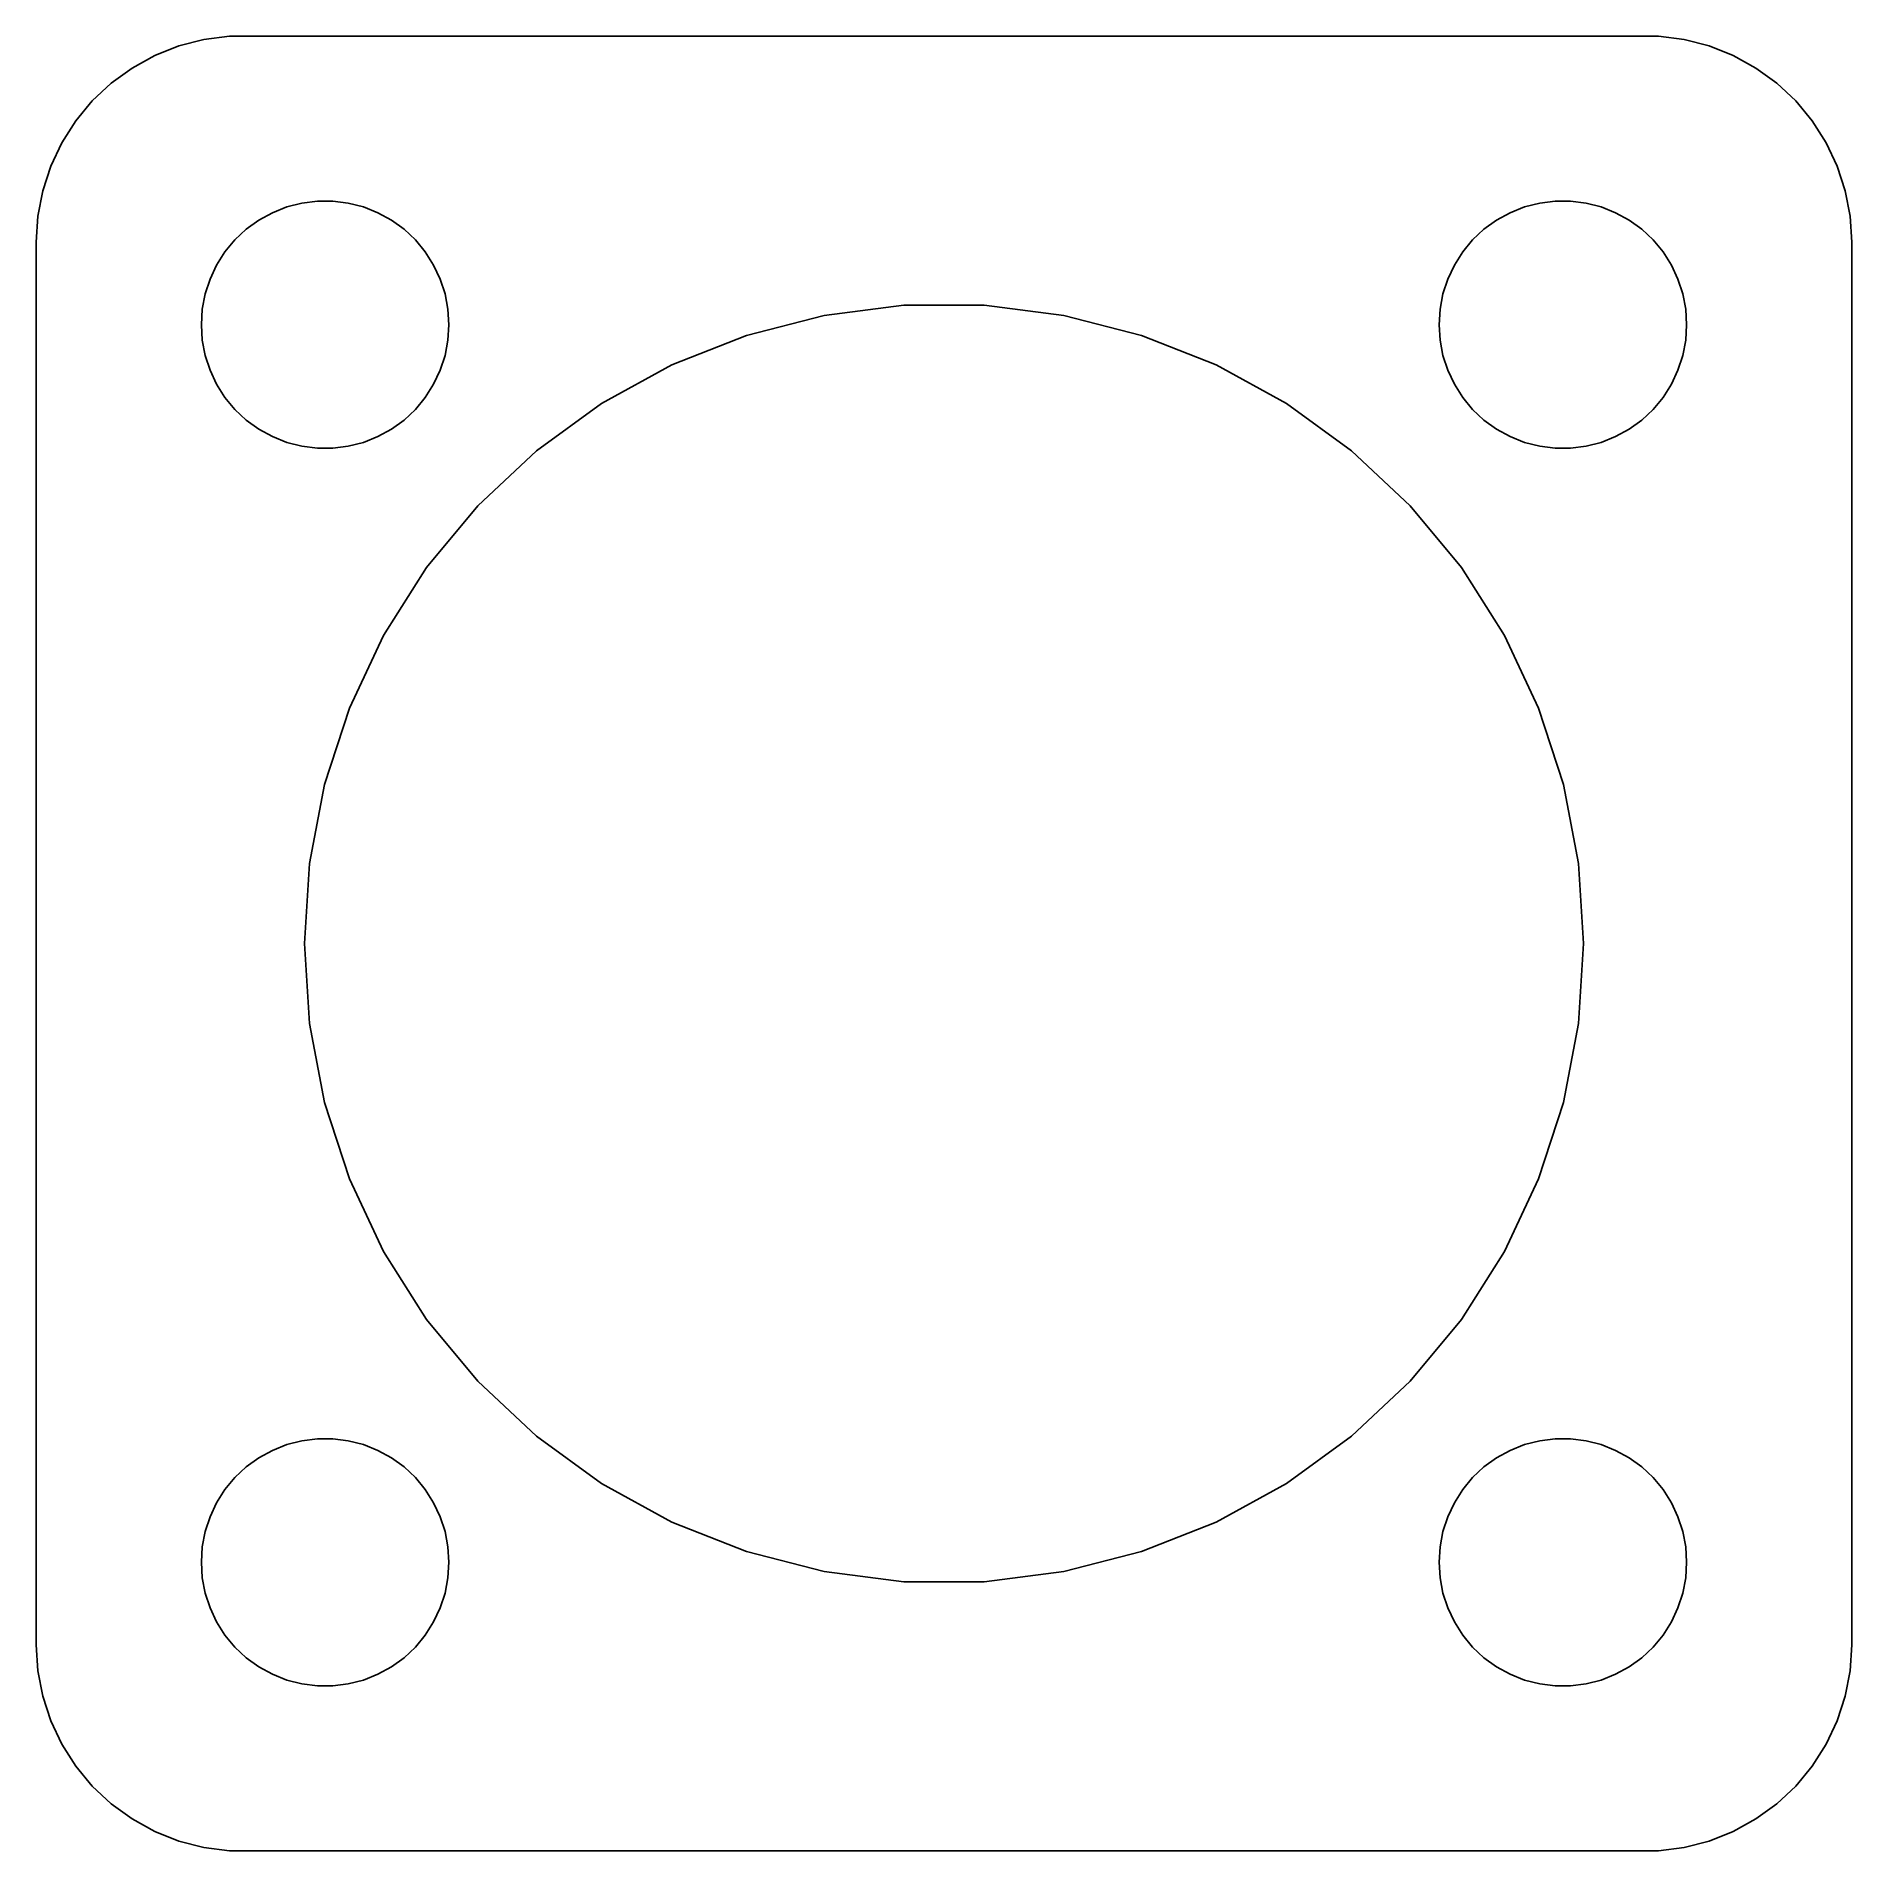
# Model space of a CAD drawing. Header units: metres. Extents: x -22 to 22, y -22 to 22.
import ezdxf

# ---------------------------------------------------------------- set-up
doc = ezdxf.new("R2010")
doc.units = ezdxf.units.M

msp = doc.modelspace()

# ---------------------------------------------------------------- linework, layer by layer
for p, q in [((-18.5451, 21.7553), (-19.1289, 21.5241)), ((-17.9369, 21.9114), (-18.5451, 21.7553)), ((-17.3139, 21.9901), (-17.9369, 21.9114)), ((17.3139, 21.9901), (-17.3139, 21.9901)), ((17.9369, 21.9114), (17.3139, 21.9901)), ((18.5451, 21.7553), (17.9369, 21.9114)), ((19.1289, 21.5241), (18.5451, 21.7553)), ((-19.6791, 21.2216), (-20.1871, 20.8526)), ((-19.1289, 21.5241), (-19.6791, 21.2216)), ((19.6791, 21.2216), (19.1289, 21.5241)), ((20.1871, 20.8526), (19.6791, 21.2216)), ((-20.1871, 20.8526), (-20.6448, 20.4227)), ((20.6448, 20.4227), (20.1871, 20.8526)), ((-20.6448, 20.4227), (-21.0451, 19.9389)), ((21.0451, 19.9389), (20.6448, 20.4227)), ((-21.0451, 19.9389), (-21.3815, 19.4088)), ((21.3815, 19.4088), (21.0451, 19.9389)), ((-21.3815, 19.4088), (-21.6489, 18.8406)), ((21.6489, 18.8406), (21.3815, 19.4088)), ((-21.6489, 18.8406), (-21.8429, 18.2434)), ((21.8429, 18.2434), (21.6489, 18.8406)), ((-21.8429, 18.2434), (-21.9606, 17.6267)), ((21.9606, 17.6267), (21.8429, 18.2434)), ((-21.9606, 17.6267), (-22, 17)), ((-16.6075, 17.533), (-16.2773, 17.7145)), ((-16.2773, 17.7145), (-15.927, 17.8532)), ((-15.927, 17.8532), (-15.5621, 17.9469)), ((-15.5621, 17.9469), (-15.1884, 17.9941)), ((-15.1884, 17.9941), (-14.8116, 17.9941)), ((-14.8116, 17.9941), (-14.4379, 17.9469)), ((-14.4379, 17.9469), (-14.0729, 17.8532)), ((-14.0729, 17.8532), (-13.7227, 17.7145)), ((-13.7227, 17.7145), (-13.3925, 17.533)), ((13.3925, 17.533), (13.7227, 17.7145)), ((13.7227, 17.7145), (14.0729, 17.8532)), ((14.0729, 17.8532), (14.4379, 17.9469)), ((14.4379, 17.9469), (14.8116, 17.9941)), ((14.8116, 17.9941), (15.1884, 17.9941)), ((15.1884, 17.9941), (15.5621, 17.9469)), ((15.5621, 17.9469), (15.927, 17.8532)), ((15.927, 17.8532), (16.2773, 17.7145)), ((16.2773, 17.7145), (16.6075, 17.533)), ((22, 17), (21.9606, 17.6267)), ((-17.1869, 17.0536), (-16.9123, 17.3115)), ((-16.9123, 17.3115), (-16.6075, 17.533)), ((-13.3925, 17.533), (-13.0877, 17.3115)), ((-13.0877, 17.3115), (-12.8131, 17.0536)), ((12.8131, 17.0536), (13.0877, 17.3115)), ((13.0877, 17.3115), (13.3925, 17.533)), ((16.6075, 17.533), (16.9123, 17.3115)), ((16.9123, 17.3115), (17.1869, 17.0536)), ((-22, 17), (-22, -17)), ((-17.6289, 16.4453), (-17.427, 16.7634)), ((-17.427, 16.7634), (-17.1869, 17.0536)), ((-12.8131, 17.0536), (-12.5729, 16.7634)), ((-12.5729, 16.7634), (-12.3711, 16.4453)), ((12.3711, 16.4453), (12.5729, 16.7634)), ((12.5729, 16.7634), (12.8131, 17.0536)), ((17.1869, 17.0536), (17.427, 16.7634)), ((17.427, 16.7634), (17.6289, 16.4453)), ((22, -17), (22, 17)), ((-17.7893, 16.1044), (-17.6289, 16.4453)), ((-12.3711, 16.4453), (-12.2107, 16.1044)), ((12.2107, 16.1044), (12.3711, 16.4453)), ((17.6289, 16.4453), (17.7893, 16.1044)), ((-17.9057, 15.7461), (-17.7893, 16.1044)), ((-12.2107, 16.1044), (-12.0942, 15.7461)), ((12.0942, 15.7461), (12.2107, 16.1044)), ((17.7893, 16.1044), (17.9057, 15.7461)), ((-17.9763, 15.376), (-17.9057, 15.7461)), ((-12.0942, 15.7461), (-12.0237, 15.376)), ((-2.9044, 15.2254), (-0.97325, 15.4694)), ((-0.97325, 15.4694), (0.97325, 15.4694)), ((0.97325, 15.4694), (2.9044, 15.2254)), ((12.0237, 15.376), (12.0942, 15.7461)), ((17.9057, 15.7461), (17.9763, 15.376)), ((-18, 15), (-17.9763, 15.376)), ((-17.9763, 14.624), (-18, 15)), ((-12.0237, 15.376), (-12, 15)), ((-12, 15), (-12.0237, 14.624)), ((-4.78975, 14.7414), (-2.9044, 15.2254)), ((2.9044, 15.2254), (4.78975, 14.7414)), ((12, 15), (12.0237, 15.376)), ((12.0237, 14.624), (12, 15)), ((17.9763, 15.376), (18, 15)), ((18, 15), (17.9763, 14.624)), ((-17.9057, 14.2539), (-17.9763, 14.624)), ((-12.0237, 14.624), (-12.0942, 14.2539)), ((-6.59958, 14.0248), (-4.78975, 14.7414)), ((4.78975, 14.7414), (6.59958, 14.0248)), ((12.0942, 14.2539), (12.0237, 14.624)), ((17.9763, 14.624), (17.9057, 14.2539)), ((-17.7893, 13.8956), (-17.9057, 14.2539)), ((-12.0942, 14.2539), (-12.2107, 13.8956)), ((12.2107, 13.8956), (12.0942, 14.2539)), ((17.9057, 14.2539), (17.7893, 13.8956)), ((-17.6289, 13.5547), (-17.7893, 13.8956)), ((-12.2107, 13.8956), (-12.3711, 13.5547)), ((-8.30531, 13.0871), (-6.59958, 14.0248)), ((6.59958, 14.0248), (8.30531, 13.0871)), ((12.3711, 13.5547), (12.2107, 13.8956)), ((17.7893, 13.8956), (17.6289, 13.5547)), ((-17.427, 13.2366), (-17.6289, 13.5547)), ((-17.1869, 12.9464), (-17.427, 13.2366)), ((-12.5729, 13.2366), (-12.8131, 12.9464)), ((-12.3711, 13.5547), (-12.5729, 13.2366)), ((12.5729, 13.2366), (12.3711, 13.5547)), ((12.8131, 12.9464), (12.5729, 13.2366)), ((17.427, 13.2366), (17.1869, 12.9464)), ((17.6289, 13.5547), (17.427, 13.2366)), ((-16.9123, 12.6884), (-17.1869, 12.9464)), ((-12.8131, 12.9464), (-13.0877, 12.6884)), ((-9.88007, 11.9429), (-8.30531, 13.0871)), ((8.30531, 13.0871), (9.88007, 11.9429)), ((13.0877, 12.6884), (12.8131, 12.9464)), ((17.1869, 12.9464), (16.9123, 12.6884)), ((-16.6075, 12.467), (-16.9123, 12.6884)), ((-16.2773, 12.2855), (-16.6075, 12.467)), ((-13.3925, 12.467), (-13.7227, 12.2855)), ((-13.0877, 12.6884), (-13.3925, 12.467)), ((13.3925, 12.467), (13.0877, 12.6884)), ((13.7227, 12.2855), (13.3925, 12.467)), ((16.6075, 12.467), (16.2773, 12.2855)), ((16.9123, 12.6884), (16.6075, 12.467)), ((-15.927, 12.1468), (-16.2773, 12.2855)), ((-15.5621, 12.0531), (-15.927, 12.1468)), ((-15.1884, 12.0059), (-15.5621, 12.0531)), ((-14.8116, 12.0059), (-15.1884, 12.0059)), ((-14.4379, 12.0531), (-14.8116, 12.0059)), ((-14.0729, 12.1468), (-14.4379, 12.0531)), ((-13.7227, 12.2855), (-14.0729, 12.1468)), ((-11.299, 10.6105), (-9.88007, 11.9429)), ((9.88007, 11.9429), (11.299, 10.6105)), ((14.0729, 12.1468), (13.7227, 12.2855)), ((14.4379, 12.0531), (14.0729, 12.1468)), ((14.8116, 12.0059), (14.4379, 12.0531)), ((15.1884, 12.0059), (14.8116, 12.0059)), ((15.5621, 12.0531), (15.1884, 12.0059)), ((15.927, 12.1468), (15.5621, 12.0531)), ((16.2773, 12.2855), (15.927, 12.1468)), ((-12.5397, 9.11066), (-11.299, 10.6105)), ((11.299, 10.6105), (12.5397, 9.11066)), ((-13.5827, 7.46718), (-12.5397, 9.11066)), ((12.5397, 9.11066), (13.5827, 7.46718)), ((-14.4115, 5.70592), (-13.5827, 7.46718)), ((13.5827, 7.46718), (14.4115, 5.70592)), ((-15.013, 3.85469), (-14.4115, 5.70592)), ((14.4115, 5.70592), (15.013, 3.85469)), ((-15.3778, 1.94266), (-15.013, 3.85469)), ((15.013, 3.85469), (15.3778, 1.94266)), ((-15.5, 0), (-15.3778, 1.94266)), ((15.3778, 1.94266), (15.5, 0)), ((-15.3778, -1.94266), (-15.5, 0)), ((15.5, 0), (15.3778, -1.94266)), ((-15.013, -3.85469), (-15.3778, -1.94266)), ((15.3778, -1.94266), (15.013, -3.85469)), ((-14.4115, -5.70592), (-15.013, -3.85469)), ((15.013, -3.85469), (14.4115, -5.70592)), ((-13.5827, -7.46718), (-14.4115, -5.70592)), ((14.4115, -5.70592), (13.5827, -7.46718)), ((-12.5397, -9.11066), (-13.5827, -7.46718)), ((13.5827, -7.46718), (12.5397, -9.11066)), ((-11.299, -10.6105), (-12.5397, -9.11066)), ((12.5397, -9.11066), (11.299, -10.6105)), ((-9.88007, -11.9429), (-11.299, -10.6105)), ((11.299, -10.6105), (9.88007, -11.9429)), ((-16.6075, -12.467), (-16.2773, -12.2855)), ((-16.2773, -12.2855), (-15.927, -12.1468)), ((-15.927, -12.1468), (-15.5621, -12.0531)), ((-15.5621, -12.0531), (-15.1884, -12.0059)), ((-15.1884, -12.0059), (-14.8116, -12.0059)), ((-14.8116, -12.0059), (-14.4379, -12.0531)), ((-14.4379, -12.0531), (-14.0729, -12.1468)), ((-14.0729, -12.1468), (-13.7227, -12.2855)), ((-13.7227, -12.2855), (-13.3925, -12.467)), ((-8.30531, -13.0871), (-9.88007, -11.9429)), ((9.88007, -11.9429), (8.30531, -13.0871)), ((13.3925, -12.467), (13.7227, -12.2855)), ((13.7227, -12.2855), (14.0729, -12.1468)), ((14.0729, -12.1468), (14.4379, -12.0531)), ((14.4379, -12.0531), (14.8116, -12.0059)), ((14.8116, -12.0059), (15.1884, -12.0059)), ((15.1884, -12.0059), (15.5621, -12.0531)), ((15.5621, -12.0531), (15.927, -12.1468)), ((15.927, -12.1468), (16.2773, -12.2855)), ((16.2773, -12.2855), (16.6075, -12.467)), ((-17.1869, -12.9464), (-16.9123, -12.6884)), ((-16.9123, -12.6884), (-16.6075, -12.467)), ((-13.3925, -12.467), (-13.0877, -12.6884)), ((-13.0877, -12.6884), (-12.8131, -12.9464)), ((12.8131, -12.9464), (13.0877, -12.6884)), ((13.0877, -12.6884), (13.3925, -12.467)), ((16.6075, -12.467), (16.9123, -12.6884)), ((16.9123, -12.6884), (17.1869, -12.9464)), ((-17.427, -13.2366), (-17.1869, -12.9464)), ((-12.8131, -12.9464), (-12.5729, -13.2366)), ((-6.59958, -14.0248), (-8.30531, -13.0871)), ((8.30531, -13.0871), (6.59958, -14.0248)), ((12.5729, -13.2366), (12.8131, -12.9464)), ((17.1869, -12.9464), (17.427, -13.2366)), ((-17.7893, -13.8956), (-17.6289, -13.5547)), ((-17.6289, -13.5547), (-17.427, -13.2366)), ((-12.5729, -13.2366), (-12.3711, -13.5547)), ((-12.3711, -13.5547), (-12.2107, -13.8956)), ((12.2107, -13.8956), (12.3711, -13.5547)), ((12.3711, -13.5547), (12.5729, -13.2366)), ((17.427, -13.2366), (17.6289, -13.5547)), ((17.6289, -13.5547), (17.7893, -13.8956)), ((-17.9057, -14.2539), (-17.7893, -13.8956)), ((-12.2107, -13.8956), (-12.0942, -14.2539)), ((-4.78975, -14.7414), (-6.59958, -14.0248)), ((6.59958, -14.0248), (4.78975, -14.7414)), ((12.0942, -14.2539), (12.2107, -13.8956)), ((17.7893, -13.8956), (17.9057, -14.2539)), ((-17.9763, -14.624), (-17.9057, -14.2539)), ((-12.0942, -14.2539), (-12.0237, -14.624)), ((12.0237, -14.624), (12.0942, -14.2539)), ((17.9057, -14.2539), (17.9763, -14.624)), ((-18, -15), (-17.9763, -14.624)), ((-12.0237, -14.624), (-12, -15)), ((-2.9044, -15.2254), (-4.78975, -14.7414)), ((4.78975, -14.7414), (2.9044, -15.2254)), ((12, -15), (12.0237, -14.624)), ((17.9763, -14.624), (18, -15)), ((-17.9763, -15.376), (-18, -15)), ((-17.9057, -15.7461), (-17.9763, -15.376)), ((-12.0237, -15.376), (-12.0942, -15.7461)), ((-12, -15), (-12.0237, -15.376)), ((-0.97325, -15.4694), (-2.9044, -15.2254)), ((2.9044, -15.2254), (0.97325, -15.4694)), ((12.0237, -15.376), (12, -15)), ((12.0942, -15.7461), (12.0237, -15.376)), ((17.9763, -15.376), (17.9057, -15.7461)), ((18, -15), (17.9763, -15.376)), ((-17.7893, -16.1044), (-17.9057, -15.7461)), ((-12.0942, -15.7461), (-12.2107, -16.1044)), ((0.97325, -15.4694), (-0.97325, -15.4694)), ((12.2107, -16.1044), (12.0942, -15.7461)), ((17.9057, -15.7461), (17.7893, -16.1044)), ((-17.6289, -16.4453), (-17.7893, -16.1044)), ((-12.2107, -16.1044), (-12.3711, -16.4453)), ((12.3711, -16.4453), (12.2107, -16.1044)), ((17.7893, -16.1044), (17.6289, -16.4453)), ((-17.427, -16.7634), (-17.6289, -16.4453)), ((-12.3711, -16.4453), (-12.5729, -16.7634)), ((12.5729, -16.7634), (12.3711, -16.4453)), ((17.6289, -16.4453), (17.427, -16.7634)), ((-22, -17), (-21.9606, -17.6267)), ((-17.1869, -17.0536), (-17.427, -16.7634)), ((-16.9123, -17.3115), (-17.1869, -17.0536)), ((-12.8131, -17.0536), (-13.0877, -17.3115)), ((-12.5729, -16.7634), (-12.8131, -17.0536)), ((12.8131, -17.0536), (12.5729, -16.7634)), ((13.0877, -17.3115), (12.8131, -17.0536)), ((17.1869, -17.0536), (16.9123, -17.3115)), ((17.427, -16.7634), (17.1869, -17.0536)), ((21.9606, -17.6267), (22, -17)), ((-16.6075, -17.533), (-16.9123, -17.3115)), ((-16.2773, -17.7145), (-16.6075, -17.533)), ((-13.3925, -17.533), (-13.7227, -17.7145)), ((-13.0877, -17.3115), (-13.3925, -17.533)), ((13.3925, -17.533), (13.0877, -17.3115)), ((13.7227, -17.7145), (13.3925, -17.533)), ((16.6075, -17.533), (16.2773, -17.7145)), ((16.9123, -17.3115), (16.6075, -17.533)), ((-21.9606, -17.6267), (-21.8429, -18.2434)), ((-15.927, -17.8532), (-16.2773, -17.7145)), ((-15.5621, -17.9469), (-15.927, -17.8532)), ((-15.1884, -17.9941), (-15.5621, -17.9469)), ((-14.8116, -17.9941), (-15.1884, -17.9941)), ((-14.4379, -17.9469), (-14.8116, -17.9941)), ((-14.0729, -17.8532), (-14.4379, -17.9469)), ((-13.7227, -17.7145), (-14.0729, -17.8532)), ((14.0729, -17.8532), (13.7227, -17.7145)), ((14.4379, -17.9469), (14.0729, -17.8532)), ((14.8116, -17.9941), (14.4379, -17.9469)), ((15.1884, -17.9941), (14.8116, -17.9941)), ((15.5621, -17.9469), (15.1884, -17.9941)), ((15.927, -17.8532), (15.5621, -17.9469)), ((16.2773, -17.7145), (15.927, -17.8532)), ((21.8429, -18.2434), (21.9606, -17.6267)), ((-21.8429, -18.2434), (-21.6489, -18.8406)), ((21.6489, -18.8406), (21.8429, -18.2434)), ((-21.6489, -18.8406), (-21.3815, -19.4088)), ((21.3815, -19.4088), (21.6489, -18.8406)), ((-21.3815, -19.4088), (-21.0451, -19.9389)), ((21.0451, -19.9389), (21.3815, -19.4088)), ((-21.0451, -19.9389), (-20.6448, -20.4227)), ((20.6448, -20.4227), (21.0451, -19.9389)), ((-20.6448, -20.4227), (-20.1871, -20.8526)), ((20.1871, -20.8526), (20.6448, -20.4227)), ((-20.1871, -20.8526), (-19.6791, -21.2216)), ((19.6791, -21.2216), (20.1871, -20.8526)), ((-19.6791, -21.2216), (-19.1289, -21.5241)), ((-19.1289, -21.5241), (-18.5451, -21.7553)), ((18.5451, -21.7553), (19.1289, -21.5241)), ((19.1289, -21.5241), (19.6791, -21.2216)), ((-18.5451, -21.7553), (-17.9369, -21.9114)), ((-17.9369, -21.9114), (-17.3139, -21.9901)), ((-17.3139, -21.9901), (17.3139, -21.9901)), ((17.3139, -21.9901), (17.9369, -21.9114)), ((17.9369, -21.9114), (18.5451, -21.7553))]:
    msp.add_line(p, q)

doc.saveas('drawing.dxf')
